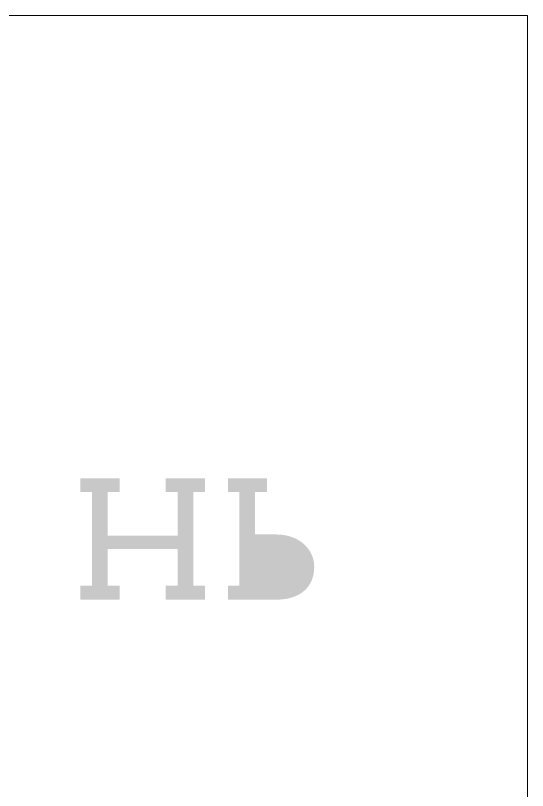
# Model space of a CAD drawing. Header units: inches. Extents: x 0 to 41, y 0 to 128.
# Drawn here: x 29.61 to 40.64, y 111.8 to 128.5 of the extents above; entities that cross this region are included whole.
import ezdxf

# ---------------------------------------------------------------- set-up
doc = ezdxf.new("R2010")
doc.units = ezdxf.units.IN
doc.header["$MEASUREMENT"] = 0
doc.layers.add('Paper', color=7, linetype='Continuous')

msp = doc.modelspace()

# ---------------------------------------------------------------- hatches: boundary and pattern name
at = {"layer": 'Paper', "linetype": 'ByBlock', "lineweight": 0}
h = msp.add_hatch(color=0, dxfattribs=at)
h.dxf.hatch_style = 2
h.paths.add_polyline_path([(32.845, 115.916), (33.692, 115.916), (33.692, 116.213), (33.444, 116.213), (33.444, 118.231), (33.692, 118.231), (33.692, 118.528), (32.845, 118.528), (32.845, 118.231), (33.107, 118.231), (33.107, 117.293), (31.596, 117.293), (31.596, 118.231), (31.858, 118.231), (31.858, 118.528), (31.01, 118.528), (31.01, 118.231), (31.258, 118.231), (31.258, 116.213), (31.01, 116.213), (31.01, 115.916), (31.858, 115.916), (31.858, 116.213), (31.596, 116.213), (31.596, 117.003), (33.107, 117.003), (33.107, 116.213), (32.845, 116.213)])
h = msp.add_hatch(color=0, dxfattribs=at)
h.dxf.hatch_style = 2
edge = h.paths.add_edge_path()
edge.add_spline(control_points=[(34.185, 115.916), (34.537, 115.916), (34.889, 115.916), (35.241, 115.916)], knot_values=[0.351974, 0.351974, 0.351974, 0.351974, 0.703948, 0.703948, 0.703948, 0.703948], degree=3, periodic=0)
edge.add_spline(control_points=[(35.241, 115.916), (35.358, 115.916), (35.466, 115.932), (35.564, 115.962)], knot_values=[0.109141, 0.109141, 0.109141, 0.109141, 0.218281, 0.218281, 0.218281, 0.218281], degree=3, periodic=0)
edge.add_spline(control_points=[(35.564, 115.962), (35.662, 115.992), (35.747, 116.037), (35.819, 116.096)], knot_values=[0.096673, 0.096673, 0.096673, 0.096673, 0.193346, 0.193346, 0.193346, 0.193346], degree=3, periodic=0)
edge.add_spline(control_points=[(35.819, 116.096), (35.89, 116.156), (35.946, 116.229), (35.986, 116.318)], knot_values=[0.093282, 0.093282, 0.093282, 0.093282, 0.186565, 0.186565, 0.186565, 0.186565], degree=3, periodic=0)
edge.add_spline(control_points=[(35.986, 116.318), (36.025, 116.406), (36.045, 116.508), (36.045, 116.623)], knot_values=[0.104318, 0.104318, 0.104318, 0.104318, 0.208636, 0.208636, 0.208636, 0.208636], degree=3, periodic=0)
edge.add_spline(control_points=[(36.045, 116.623), (36.045, 116.718), (36.026, 116.808), (35.987, 116.892)], knot_values=[0.092693, 0.092693, 0.092693, 0.092693, 0.185385, 0.185385, 0.185385, 0.185385], degree=3, periodic=0)
edge.add_spline(control_points=[(35.987, 116.892), (35.948, 116.977), (35.892, 117.05), (35.821, 117.114)], knot_values=[0.092764, 0.092764, 0.092764, 0.092764, 0.185529, 0.185529, 0.185529, 0.185529], degree=3, periodic=0)
edge.add_spline(control_points=[(35.821, 117.114), (35.75, 117.177), (35.665, 117.227), (35.565, 117.263)], knot_values=[0.099397, 0.099397, 0.099397, 0.099397, 0.198794, 0.198794, 0.198794, 0.198794], degree=3, periodic=0)
edge.add_spline(control_points=[(35.565, 117.263), (35.466, 117.3), (35.356, 117.319), (35.234, 117.319)], knot_values=[0.112638, 0.112638, 0.112638, 0.112638, 0.225277, 0.225277, 0.225277, 0.225277], degree=3, periodic=0)
edge.add_spline(control_points=[(35.234, 117.319), (35.079, 117.319), (34.925, 117.319), (34.771, 117.319)], knot_values=[0.154455, 0.154455, 0.154455, 0.154455, 0.30891, 0.30891, 0.30891, 0.30891], degree=3, periodic=0)
edge.add_spline(control_points=[(34.771, 117.319), (34.771, 117.623), (34.771, 117.927), (34.771, 118.231)], knot_values=[0.304317, 0.304317, 0.304317, 0.304317, 0.608634, 0.608634, 0.608634, 0.608634], degree=3, periodic=0)
edge.add_spline(control_points=[(34.771, 118.231), (34.858, 118.231), (34.945, 118.231), (35.032, 118.231)], knot_values=[0.087276, 0.087276, 0.087276, 0.087276, 0.174552, 0.174552, 0.174552, 0.174552], degree=3, periodic=0)
edge.add_spline(control_points=[(35.032, 118.231), (35.032, 118.33), (35.032, 118.429), (35.032, 118.528)], knot_values=[0.098759, 0.098759, 0.098759, 0.098759, 0.197519, 0.197519, 0.197519, 0.197519], degree=3, periodic=0)
edge.add_spline(control_points=[(35.032, 118.528), (34.75, 118.528), (34.467, 118.528), (34.185, 118.528)], knot_values=[0.282498, 0.282498, 0.282498, 0.282498, 0.564996, 0.564996, 0.564996, 0.564996], degree=3, periodic=0)
edge.add_spline(control_points=[(34.185, 118.528), (34.185, 118.429), (34.185, 118.33), (34.185, 118.231)], knot_values=[0.098759, 0.098759, 0.098759, 0.098759, 0.197519, 0.197519, 0.197519, 0.197519], degree=3, periodic=0)
edge.add_spline(control_points=[(34.185, 118.231), (34.268, 118.231), (34.35, 118.231), (34.433, 118.231)], knot_values=[0.082682, 0.082682, 0.082682, 0.082682, 0.165365, 0.165365, 0.165365, 0.165365], degree=3, periodic=0)
edge.add_spline(control_points=[(34.433, 118.231), (34.433, 117.559), (34.433, 116.887), (34.433, 116.214)], knot_values=[0.672368, 0.672368, 0.672368, 0.672368, 1.344736, 1.344736, 1.344736, 1.344736], degree=3, periodic=0)
edge.add_spline(control_points=[(34.433, 116.214), (34.35, 116.214), (34.268, 116.214), (34.185, 116.214)], knot_values=[0.082682, 0.082682, 0.082682, 0.082682, 0.165365, 0.165365, 0.165365, 0.165365], degree=3, periodic=0)
h = msp.add_hatch(color=0, dxfattribs=at)
h.dxf.hatch_style = 2
edge = h.paths.add_edge_path()
edge.add_spline(control_points=[(34.771, 116.214), (34.771, 116.488), (34.771, 116.762), (34.771, 117.036)], knot_values=[0.273885, 0.273885, 0.273885, 0.273885, 0.54777, 0.54777, 0.54777, 0.54777], degree=3, periodic=0)
edge.add_spline(control_points=[(34.771, 117.036), (34.927, 117.036), (35.084, 117.036), (35.241, 117.036)], knot_values=[0.156752, 0.156752, 0.156752, 0.156752, 0.313504, 0.313504, 0.313504, 0.313504], degree=3, periodic=0)
edge.add_spline(control_points=[(35.241, 117.036), (35.306, 117.036), (35.366, 117.027), (35.421, 117.009)], knot_values=[0.060912, 0.060912, 0.060912, 0.060912, 0.121823, 0.121823, 0.121823, 0.121823], degree=3, periodic=0)
edge.add_spline(control_points=[(35.421, 117.009), (35.475, 116.992), (35.522, 116.965), (35.562, 116.931)], knot_values=[0.054211, 0.054211, 0.054211, 0.054211, 0.108423, 0.108423, 0.108423, 0.108423], degree=3, periodic=0)
edge.add_spline(control_points=[(35.562, 116.931), (35.602, 116.897), (35.633, 116.853), (35.655, 116.802)], knot_values=[0.053515, 0.053515, 0.053515, 0.053515, 0.107031, 0.107031, 0.107031, 0.107031], degree=3, periodic=0)
edge.add_spline(control_points=[(35.655, 116.802), (35.677, 116.75), (35.689, 116.69), (35.689, 116.623)], knot_values=[0.061183, 0.061183, 0.061183, 0.061183, 0.122366, 0.122366, 0.122366, 0.122366], degree=3, periodic=0)
edge.add_spline(control_points=[(35.689, 116.623), (35.689, 116.494), (35.65, 116.394), (35.572, 116.322)], knot_values=[0.110846, 0.110846, 0.110846, 0.110846, 0.221692, 0.221692, 0.221692, 0.221692], degree=3, periodic=0)
edge.add_spline(control_points=[(35.572, 116.322), (35.493, 116.25), (35.369, 116.214), (35.198, 116.214)], knot_values=[0.132603, 0.132603, 0.132603, 0.132603, 0.265207, 0.265207, 0.265207, 0.265207], degree=3, periodic=0)

# ---------------------------------------------------------------- linework, layer by layer
at = {"layer": 'Paper', "color": 0, "linetype": 'ByBlock', "lineweight": 0}
msp.add_lwpolyline([(0, 0), (40.64, 0), (40.64, 128.5), (0, 128.5)], close=True, dxfattribs=at)

doc.saveas('drawing.dxf')
